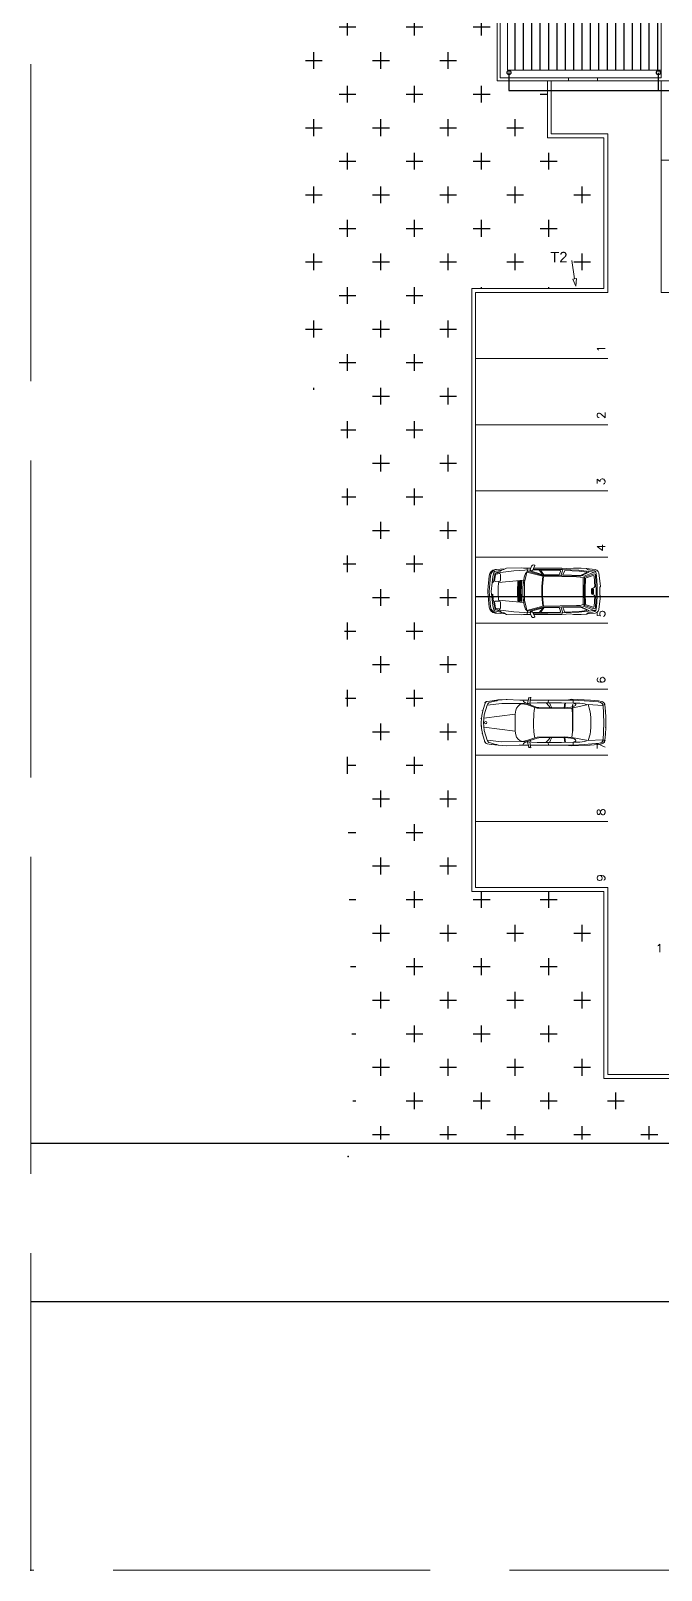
# Model space of a CAD drawing. Header units: millimetres. Extents: x 2259 to 2364, y 714 to 811.
# Drawn here: x 2259.1 to 2283, y 713.8 to 772 of the extents above; entities that cross this region are included whole.
import ezdxf
from ezdxf.lldxf.tags import DXFTag

# ---------------------------------------------------------------- set-up
doc = ezdxf.new("R2010")
doc.units = ezdxf.units.MM
doc.linetypes.add('ACAD_ISO02W100', pattern=[15, 12, -3])
for name, color, linetype in [('bordures T2', 7, 'Continuous'), ('Bâtiment', 250, 'Continuous'), ('EP toiture', 140, 'Continuous'), ('hachure toiture', 7, 'Continuous'), ('marquage', 230, 'Continuous'), ('nomenclature', 250, 'Continuous'), ("pente et fil d'eau", 7, 'Continuous'), ('Route existante', 9, 'Continuous'), ('véhicules', 9, 'Continuous')]:
    doc.layers.add(name, color=color, linetype=linetype)
doc.styles.get("Standard").update_dxf_attribs({"font": 'arial.ttf'})
tags = doc.linetypes.add('EP', pattern='A,1.840098,-0.072791,["EP toiture",Standard,S=0.2,R=0,X=0,Y=-0.104742],-1.631004', length=3.543893).pattern_tags.tags
tags[6] = DXFTag(74, 10)

msp = doc.modelspace()

# ---------------------------------------------------------------- hatches: boundary and pattern name
at = {"layer": 'hachure toiture', "true_color": 0x939598}
h = msp.add_hatch(dxfattribs=at)
h.set_pattern_fill('ANSI31', color=252, scale=0.1, angle=45)
h.paths.add_polyline_path([(2282.959, 778.935), (2277.144, 778.935), (2277.144, 770.527), (2282.959, 770.527)])
h.paths.add_polyline_path([(2322.041, 782.241), (2315.642, 782.241), (2315.642, 781.664), (2315.187, 781.664, -0.046439), (2315.094, 781.664), (2314.641, 781.664), (2314.641, 782.118, -0.045787), (2314.641, 782.209), (2314.641, 782.241), (2283.256, 782.241), (2283.256, 770.527), (2297.749, 770.527), (2302.321, 771.217), (2302.426, 770.527), (2322.041, 770.527)])
h.paths.add_polyline_path([(2292.359, 778.647), (2292.359, 780.045), (2293.765, 780.045), (2293.765, 778.647), (2293.097, 778.647, -0.021971), (2293.035, 778.647)], flags=16)
h.paths.add_polyline_path([(2305.454, 778.842), (2305.454, 779.507, -0.011975), (2305.453, 779.541, -0.011975), (2305.454, 779.574), (2305.454, 780.24), (2306.852, 780.24), (2306.852, 778.842), (2306.186, 778.842, -0.023715), (2306.119, 778.842)], flags=16)
at = {"layer": "pente et fil d'eau", "transparency": 33554687}
h = msp.add_hatch(dxfattribs=at)
h.set_pattern_fill('CROSS', color=3, scale=0.2)
h.paths.add_polyline_path([(2305.419, 801.642), (2268.839, 801.677), (2268.906, 758.432), (2270.796, 758.432), (2271.313, 730.056), (2288.579, 730.056), (2307.101, 730.045), (2307.101, 731.526, 0.421134), (2301.112, 737.363), (2301.112, 732.364), (2280.792, 732.364), (2280.792, 739.441), (2275.782, 739.441), (2275.782, 762.269), (2280.792, 762.269), (2280.792, 767.97), (2278.648, 767.97), (2278.648, 770.129), (2276.747, 770.129), (2276.747, 779.334), (2282.849, 779.334), (2282.849, 794.353), (2314.432, 794.353), (2314.432, 796.503), (2325.649, 796.503), (2325.649, 794.353), (2325.649, 793.853, 0.414204), (2328.517, 790.994), (2333.658, 790.994), (2333.658, 779.879), (2333.658, 779.39), (2333.658, 748.256), (2331.073, 748.256), (2331.073, 733.745), (2316.345, 733.745, 0.413374), (2313.503, 730.895), (2313.503, 730.039), (2318.286, 730.037), (2318.286, 730.206, -0.41238), (2317.926, 730.568, -0.239098), (2318.074, 730.86), (2318.074, 730.861), (2317.845, 731.039), (2317.906, 731.087), (2317.766, 731.28, -0.267419), (2317.418, 731.184), (2317.388, 731.135), (2317.381, 730.846), (2317.306, 730.866), (2317.235, 730.643), (2317.468, 730.618), (2317.473, 730.69), (2317.748, 730.589), (2317.462, 730.54), (2317.468, 730.618), (2317.235, 730.643), (2317.306, 730.866), (2317.235, 730.886), (2317.418, 731.184, -0.341744), (2317.146, 731.534, -1), (2317.871, 731.534, -0.197294), (2317.766, 731.28), (2317.906, 731.087), (2317.964, 731.132), (2318.074, 730.86, -0.446431), (2318.602, 730.749), (2318.608, 730.751), (2318.811, 730.954), (2318.849, 730.888), (2319.778, 731.412), (2319.117, 731.412), (2319.117, 733.421), (2320.422, 733.421), (2320.422, 731.412), (2319.778, 731.412), (2318.849, 730.888), (2318.888, 730.818), (2318.602, 730.749, -0.131576), (2318.65, 730.568, -0.414351), (2318.288, 730.206), (2332.805, 730.03), (2349.443, 798.607), (2305.327, 798.573)])
h.paths.add_polyline_path([(2326.612, 792.716), (2326.827, 792.907), (2326.895, 792.78)], flags=16)
h.paths.add_polyline_path([(2279.756, 762.642), (2279.723, 762.355), (2279.614, 762.621)], flags=16)
h.paths.add_polyline_path([(2278.504, 763.031), (2279.512, 763.031), (2279.512, 763.855), (2278.504, 763.855)], flags=24)
h.paths.add_polyline_path([(2327.362, 792.972), (2328.369, 792.972), (2328.369, 793.796), (2327.362, 793.796)], flags=24)
h.paths.add_polyline_path([(2314.912, 730.285), (2317.224, 730.285), (2317.224, 731.11), (2314.912, 731.11)], flags=24)
h.paths.add_polyline_path([(2320.841, 731.62), (2324.333, 731.62), (2324.333, 733.111), (2320.841, 733.111)], flags=24)

# ---------------------------------------------------------------- linework, layer by layer
at = {"linetype": 'ACAD_ISO02W100', "lineweight": 5}
msp.add_lwpolyline([(2259.088, 810.944), (2364.208, 810.944), (2364.208, 713.76), (2259.088, 713.76)], close=True, dxfattribs=at)
for p in [(2271.101, 729.42, 287.54), (2259.088, 713.76, 287.56)]:
    msp.add_point(p)
at = {"layer": 'bordures T2', "lineweight": 5}
for points in [[(2278.648, 770.129), (2278.648, 767.97), (2280.792, 767.97), (2280.792, 762.269)], [(2278.798, 770.129), (2278.798, 768.12), (2280.942, 768.12), (2280.942, 762.119)], [(2280.792, 739.441), (2275.782, 739.441), (2275.782, 762.269), (2280.792, 762.269)], [(2280.942, 739.591), (2275.932, 739.591), (2275.932, 762.119), (2280.942, 762.119)], [(2280.792, 739.441), (2280.792, 732.364), (2301.112, 732.364), (2301.112, 737.364)], [(2280.942, 739.591), (2280.942, 732.514), (2300.962, 732.514), (2300.962, 737.514)]]:
    msp.add_lwpolyline(points, dxfattribs=at)
at = {"layer": 'Bâtiment', "lineweight": 5}
for points in [[(2282.849, 770.129), (2276.747, 770.129), (2276.747, 779.334), (2282.849, 779.334), (2282.849, 794.353), (2314.786, 794.353), (2314.786, 794.242), (2282.959, 794.242), (2282.959, 794.064), (2282.959, 770.417), (2282.942, 770.417), (2282.959, 770.417), (2282.959, 770.239)], [(2297.79, 770.129), (2282.959, 770.129)]]:
    msp.add_lwpolyline(points, dxfattribs=at)
at = {"layer": 'Bâtiment', "lineweight": 20}
for points in [[(2279.442, 770.239), (2279.442, 770.129), (2276.747, 770.129), (2276.747, 779.334)], [(2282.959, 770.239), (2282.942, 770.239), (2276.857, 770.239), (2276.857, 779.223), (2282.942, 779.223), (2282.959, 779.223), (2276.857, 779.223)], [(2277.144, 776.054), (2277.144, 770.527), (2277.144, 778.935), (2282.959, 778.935)], [(2277.144, 770.527), (2282.959, 770.527)], [(2280.544, 770.239), (2280.544, 770.129), (2282.959, 770.129)], [(2278.281, 770.129), (2276.747, 770.129), (2279.442, 770.129)]]:
    msp.add_lwpolyline(points, dxfattribs=at)
at = {"layer": 'EP toiture', "linetype": 'EP'}
for p, q in [((2277.195, 770.434), (2277.195, 769.755)), ((2282.849, 770.432), (2282.849, 769.753))]:
    msp.add_line(p, q, dxfattribs=at)
at = {"layer": 'EP toiture'}
for p, q in [((2277.195, 769.755), (2282.849, 769.753)), ((2282.849, 769.753), (2290.377, 769.751))]:
    msp.add_line(p, q, dxfattribs=at)
at = {"layer": 'EP toiture', "linetype": 'EP'}
for centre in [(2277.195, 770.434), (2282.849, 770.432)]:
    msp.add_circle(centre, 0.0727, dxfattribs=at)
at = {"layer": 'marquage', "lineweight": 5}
for points in [[(2295.478, 767.12), (2295.478, 762.119), (2282.959, 762.119), (2282.959, 770.129)], [(2282.959, 767.12), (2295.478, 767.12)], [(2280.586, 759.933), (2280.577, 759.958), (2280.535, 760), (2280.831, 760)], [(2275.932, 759.611), (2280.934, 759.611)], [(2280.603, 757.381), (2280.586, 757.381), (2280.56, 757.398), (2280.544, 757.407), (2280.535, 757.441), (2280.535, 757.492), (2280.544, 757.525), (2280.56, 757.534), (2280.586, 757.551), (2280.619, 757.551), (2280.645, 757.534), (2280.687, 757.509), (2280.831, 757.364), (2280.831, 757.568)], [(2275.932, 757.11), (2280.934, 757.11)], [(2280.535, 754.89), (2280.535, 755.051), (2280.645, 754.966), (2280.645, 755.008), (2280.662, 755.034), (2280.68, 755.051), (2280.722, 755.059), (2280.747, 755.059), (2280.789, 755.051), (2280.814, 755.017), (2280.831, 754.974), (2280.831, 754.932), (2280.814, 754.89), (2280.807, 754.881), (2280.772, 754.864)], [(2275.932, 754.61), (2280.934, 754.61)], [(2280.831, 752.499), (2280.535, 752.499), (2280.73, 752.355), (2280.73, 752.567)], [(2275.932, 752.101), (2280.934, 752.101)], [(2280.535, 750.033), (2280.535, 749.889), (2280.662, 749.872), (2280.645, 749.889), (2280.637, 749.931), (2280.637, 749.974), (2280.645, 750.016), (2280.68, 750.041), (2280.722, 750.058), (2280.747, 750.058), (2280.789, 750.041), (2280.814, 750.016), (2280.831, 749.974), (2280.831, 749.931), (2280.814, 749.889), (2280.807, 749.872), (2280.772, 749.855)], [(2275.932, 749.601), (2280.942, 749.601)], [(2280.577, 747.533), (2280.544, 747.516), (2280.535, 747.473), (2280.535, 747.448), (2280.544, 747.406), (2280.586, 747.38), (2280.662, 747.363), (2280.73, 747.363), (2280.789, 747.38), (2280.814, 747.406), (2280.831, 747.448), (2280.831, 747.465), (2280.814, 747.507), (2280.789, 747.533), (2280.747, 747.55), (2280.73, 747.55), (2280.687, 747.533), (2280.662, 747.507), (2280.645, 747.465), (2280.645, 747.448), (2280.662, 747.406), (2280.687, 747.38), (2280.73, 747.363)], [(2275.932, 747.1), (2280.942, 747.1)], [(2275.932, 744.6), (2280.942, 744.6)], [(2275.932, 742.091), (2280.942, 742.091)], [(2280.637, 740.049), (2280.68, 740.032), (2280.704, 740.006), (2280.722, 739.964), (2280.722, 739.947), (2280.704, 739.904), (2280.68, 739.879), (2280.637, 739.862), (2280.619, 739.862), (2280.577, 739.879), (2280.544, 739.904), (2280.535, 739.947), (2280.535, 739.964), (2280.544, 740.006), (2280.577, 740.032), (2280.637, 740.049), (2280.704, 740.049), (2280.772, 740.032), (2280.814, 740.006), (2280.831, 739.964), (2280.831, 739.93), (2280.814, 739.887), (2280.789, 739.879)], [(2282.832, 737.387), (2282.858, 737.404), (2282.9, 737.447), (2282.9, 737.15)]]:
    msp.add_lwpolyline(points, dxfattribs=at)
msp.add_lwpolyline([(2280.535, 742.422), (2280.544, 742.379), (2280.577, 742.362), (2280.603, 742.362), (2280.637, 742.379), (2280.645, 742.405), (2280.662, 742.464), (2280.68, 742.507), (2280.704, 742.532), (2280.73, 742.549), (2280.772, 742.549), (2280.807, 742.532), (2280.814, 742.523), (2280.831, 742.481), (2280.831, 742.422), (2280.814, 742.379), (2280.807, 742.362), (2280.772, 742.345), (2280.73, 742.345), (2280.704, 742.362), (2280.68, 742.388), (2280.662, 742.439), (2280.645, 742.49), (2280.637, 742.523), (2280.603, 742.532), (2280.577, 742.532), (2280.544, 742.523), (2280.535, 742.481)], close=True, dxfattribs=at)
at = {"layer": 'nomenclature', "lineweight": 5}
msp.add_lwpolyline([(2279.681, 762.631), (2279.576, 763.327)], dxfattribs=at)
msp.add_lwpolyline([(2279.614, 762.621), (2279.723, 762.355), (2279.756, 762.642)], close=True, dxfattribs=at)
at = {"layer": "pente et fil d'eau"}
msp.add_line((2286.442, 750.601), (2275.932, 750.601), dxfattribs=at)
at = {"layer": 'Route existante'}
for p, q in [((2332.935, 729.91), (2259.088, 729.91)), ((2307.251, 723.91), (2259.088, 723.91))]:
    msp.add_line(p, q, dxfattribs=at)
at = {"layer": 'véhicules', "lineweight": 5}
for points in [[(2278.018, 749.931), (2277.738, 749.931), (2277.67, 749.914), (2277.102, 749.931), (2277.052, 749.948), (2276.67, 749.982), (2276.585, 750.007), (2276.517, 750.058), (2276.467, 750.126), (2276.441, 750.211), (2276.39, 750.77), (2276.39, 750.804), (2276.39, 750.847), (2276.441, 751.397), (2276.467, 751.482), (2276.517, 751.559), (2276.585, 751.609), (2276.67, 751.626), (2277.052, 751.66), (2277.102, 751.677), (2277.67, 751.694), (2277.738, 751.677), (2278.018, 751.677)], [(2276.721, 751.626), (2276.636, 751.601), (2276.568, 751.55), (2276.517, 751.482), (2276.492, 751.397), (2276.441, 750.804), (2276.492, 750.219), (2276.517, 750.135), (2276.568, 750.067), (2276.636, 750.016), (2276.721, 749.991)], [(2276.552, 751.126), (2276.585, 751.347), (2276.62, 751.516), (2276.644, 751.55), (2276.907, 751.609)], [(2278.103, 751.618), (2278.34, 751.609), (2278.458, 751.457), (2278.467, 751.448), (2278.458, 751.44), (2278.45, 751.44), (2277.992, 751.576), (2277.992, 751.618), (2277.374, 751.584), (2276.67, 751.491), (2276.857, 751.567), (2276.907, 751.609), (2277.001, 751.626), (2277.102, 751.677)], [(2280.222, 751.55), (2280.222, 751.525), (2279.9, 751.381), (2278.493, 751.406), (2277.899, 751.567), (2277.874, 751.533)], [(2277.899, 751.567), (2277.882, 751.677)], [(2278.119, 751.635), (2278.662, 751.635), (2279.212, 751.626), (2279.84, 751.601), (2280.425, 751.533), (2280.043, 751.381), (2279.959, 751.406)], [(2279.153, 751.397), (2279.221, 751.584), (2279.196, 751.677), (2278.136, 751.686)], [(2279.196, 751.677), (2279.518, 751.66), (2279.637, 751.686), (2279.925, 751.686), (2280.128, 751.669), (2280.196, 751.618), (2280.357, 751.592), (2280.45, 751.576), (2280.485, 751.542), (2280.425, 751.533)], [(2279.196, 749.931), (2279.518, 749.948), (2279.637, 749.931), (2279.925, 749.931), (2280.128, 749.94), (2280.196, 749.991), (2280.357, 750.016), (2280.45, 750.041), (2280.485, 750.075), (2280.509, 750.219), (2280.535, 750.609), (2280.535, 750.804), (2280.535, 751.008), (2280.509, 751.397), (2280.485, 751.542)], [(2280.128, 749.94), (2280.23, 749.965), (2280.459, 749.982), (2280.527, 750.007), (2280.577, 750.05), (2280.594, 750.118), (2280.654, 750.635), (2280.637, 750.652), (2280.637, 750.804), (2280.637, 750.957), (2280.654, 750.982), (2280.594, 751.499), (2280.577, 751.559), (2280.527, 751.609), (2280.459, 751.626), (2280.23, 751.652), (2280.128, 751.669)], [(2276.552, 750.491), (2276.517, 750.804), (2276.552, 751.126), (2276.611, 751.16), (2276.67, 751.491)], [(2276.806, 751.186), (2276.789, 750.991), (2276.78, 750.804), (2276.789, 750.618), (2276.806, 750.431)], [(2277.738, 751.228), (2276.797, 751.143)], [(2276.831, 751.474), (2276.839, 751.516)], [(2277.56, 751.186), (2277.551, 750.804), (2277.56, 750.431)], [(2277.586, 751.186), (2277.577, 750.804), (2277.586, 750.423)], [(2277.611, 751.194), (2277.611, 750.804), (2277.611, 750.423)], [(2277.645, 751.194), (2277.636, 750.804), (2277.645, 750.414)], [(2277.865, 751.525), (2277.814, 751.304), (2277.788, 751.16), (2277.781, 750.991), (2277.781, 750.626), (2277.788, 750.457), (2277.814, 750.313), (2277.865, 750.092)], [(2280.001, 751.313), (2279.891, 751.338), (2279.755, 751.347), (2278.5, 751.364), (2278.467, 750.991), (2278.467, 750.618), (2278.5, 750.245), (2279.755, 750.262), (2279.891, 750.27), (2280.001, 750.304)], [(2280.06, 751.338), (2280.052, 751.313), (2280.043, 750.804), (2280.052, 750.304), (2280.06, 750.27)], [(2280.077, 751.101), (2280.077, 750.804), (2280.077, 750.516)], [(2280.086, 750.516), (2280.086, 750.457), (2280.086, 750.321), (2280.095, 750.304), (2280.111, 750.296), (2280.382, 750.211), (2280.408, 750.211), (2280.425, 750.236), (2280.442, 750.626), (2280.417, 750.66), (2280.349, 750.703), (2280.323, 750.736), (2280.323, 750.881), (2280.349, 750.914), (2280.417, 750.948), (2280.442, 750.991), (2280.425, 751.372), (2280.408, 751.397), (2280.382, 751.406), (2280.111, 751.313), (2280.095, 751.304), (2280.086, 751.287), (2280.086, 751.16), (2280.086, 751.101)], [(2276.907, 750.007), (2276.644, 750.067), (2276.62, 750.101), (2276.585, 750.262), (2276.552, 750.491), (2276.611, 750.457), (2276.67, 750.118), (2276.857, 750.05), (2276.907, 750.007), (2277.001, 749.991), (2277.102, 749.931)], [(2277.738, 750.381), (2276.797, 750.474)], [(2278.103, 749.999), (2278.34, 750.007), (2278.458, 750.152), (2278.467, 750.16), (2278.458, 750.169), (2278.45, 750.169), (2277.992, 750.041), (2277.992, 749.991), (2277.374, 750.024), (2276.67, 750.118)], [(2276.831, 750.143), (2276.839, 750.101)], [(2277.874, 750.075), (2277.899, 750.05), (2278.493, 750.211), (2279.9, 750.228), (2280.222, 750.084), (2280.222, 750.058)], [(2277.899, 750.05), (2277.882, 749.931)], [(2279.959, 750.202), (2280.043, 750.228), (2280.425, 750.075), (2279.84, 750.016), (2279.212, 749.991), (2278.662, 749.974), (2278.119, 749.974)], [(2279.153, 750.219), (2279.221, 750.024), (2279.196, 749.931), (2278.136, 749.931)], [(2280.425, 750.075), (2280.485, 750.075)], [(2277.924, 746.685), (2277.602, 746.685), (2277.111, 746.71), (2276.933, 746.702), (2276.78, 746.693), (2276.653, 746.677), (2276.365, 746.634), (2276.322, 746.609), (2276.289, 746.566), (2276.212, 746.338), (2276.162, 746.1), (2276.145, 745.854), (2276.153, 745.609), (2276.204, 745.363), (2276.28, 745.126), (2276.289, 745.1), (2276.322, 745.058), (2276.365, 745.032), (2276.526, 745.007), (2276.653, 744.99), (2276.933, 744.964), (2277.111, 744.956), (2277.602, 744.981), (2277.924, 744.981)], [(2276.365, 746.499), (2276.255, 746.126), (2276.23, 745.837), (2276.255, 745.541), (2276.365, 745.168), (2276.399, 745.117), (2276.433, 745.083), (2276.492, 745.066), (2276.644, 745.024), (2276.738, 745.007), (2276.78, 744.981)], [(2280.128, 746.524), (2280.06, 746.549), (2279.882, 746.566), (2279.628, 746.575), (2279.188, 746.583), (2278.263, 746.583), (2277.696, 746.558), (2276.924, 746.558), (2276.365, 746.499), (2276.399, 746.549), (2276.433, 746.583), (2276.492, 746.609), (2276.662, 746.643), (2276.738, 746.66), (2276.78, 746.693)], [(2280.722, 746.558), (2280.662, 746.592), (2280.569, 746.626), (2280.238, 746.651), (2279.62, 746.685), (2279.628, 746.575), (2279.696, 746.549), (2279.721, 746.524), (2279.713, 746.482), (2279.662, 746.456), (2279.535, 746.422), (2279.315, 746.397), (2278.331, 746.405), (2278.263, 746.414), (2277.831, 746.566), (2277.746, 746.634), (2277.713, 746.693)], [(2280.713, 746.566), (2280.755, 746.507), (2280.789, 745.829), (2280.755, 745.159), (2280.713, 745.1), (2280.662, 745.075), (2280.569, 745.049), (2280.485, 745.041), (2280.043, 745.007), (2279.62, 744.981), (2279.628, 745.092), (2279.696, 745.117), (2279.721, 745.142), (2279.713, 745.185), (2279.662, 745.219), (2279.535, 745.244), (2279.315, 745.278), (2278.331, 745.261), (2278.263, 745.253), (2277.831, 745.109), (2277.746, 745.041), (2277.713, 744.981)], [(2278.018, 746.499), (2277.983, 746.566), (2278.018, 746.787), (2277.967, 746.778), (2277.941, 746.761), (2277.899, 746.566)], [(2279.62, 746.685), (2278.001, 746.685)], [(2278.178, 746.405), (2278.263, 746.38), (2279.315, 746.371), (2279.569, 746.388)], [(2278.603, 746.583), (2278.704, 746.473), (2278.755, 746.405)], [(2278.704, 746.693), (2278.671, 746.583)], [(2278.815, 746.397), (2278.772, 746.499), (2278.73, 746.583)], [(2279.315, 746.583), (2279.289, 746.397)], [(2279.306, 746.397), (2279.34, 746.583)], [(2280.823, 745.168), (2280.849, 745.405), (2280.866, 745.651), (2280.866, 746.024), (2280.849, 746.27), (2280.823, 746.507), (2280.807, 746.558), (2280.764, 746.609), (2280.713, 746.634), (2280.577, 746.66), (2280.264, 746.685), (2279.578, 746.719), (2279.45, 746.693)], [(2280.739, 745.185), (2280.187, 745.159), (2279.569, 745.278), (2279.602, 745.49), (2279.611, 745.659), (2279.611, 746.007), (2279.602, 746.177), (2279.569, 746.388), (2280.187, 746.516), (2280.739, 746.482)], [(2280.187, 746.516), (2280.255, 746.295), (2280.281, 746.168), (2280.297, 746.007), (2280.297, 745.668), (2280.281, 745.498), (2280.264, 745.397), (2280.187, 745.159)], [(2276.145, 745.837), (2276.145, 745.846)], [(2276.238, 746.007), (2277.433, 746.16)], [(2277.433, 745.515), (2276.238, 745.668)], [(2276.365, 745.168), (2276.924, 745.109), (2277.696, 745.117), (2277.831, 745.109), (2278.263, 745.083), (2279.188, 745.083), (2279.628, 745.092), (2279.882, 745.1), (2280.06, 745.117), (2280.128, 745.151)], [(2278.018, 745.168), (2277.983, 745.1), (2278.018, 744.88), (2277.967, 744.897), (2277.941, 744.914), (2277.899, 745.1)], [(2279.569, 745.278), (2279.315, 745.295), (2278.263, 745.287), (2278.178, 745.261)], [(2278.594, 745.083), (2278.704, 745.193), (2278.755, 745.27)], [(2278.815, 745.27), (2278.772, 745.168), (2278.73, 745.083)], [(2279.315, 745.083), (2279.289, 745.27)], [(2279.315, 745.278), (2279.34, 745.083)], [(2279.45, 744.973), (2279.578, 744.956), (2280.264, 744.981), (2280.577, 745.007), (2280.704, 745.032), (2280.764, 745.058), (2280.807, 745.1), (2280.823, 745.159)], [(2279.62, 744.981), (2278.001, 744.981)], [(2278.704, 744.981), (2278.671, 745.083)], [(2280.535, 744.854), (2280.535, 745.049), (2280.831, 744.905)]]:
    msp.add_lwpolyline(points, dxfattribs=at)
for points in [[(2277.823, 751.474), (2277.772, 751.338), (2277.738, 751.143), (2277.722, 750.957), (2277.722, 750.66), (2277.738, 750.465), (2277.772, 750.279), (2277.823, 750.135), (2277.874, 750.075), (2278.476, 750.245), (2278.433, 750.618), (2278.433, 750.991), (2278.476, 751.372), (2277.874, 751.533)], [(2278.171, 751.779), (2278.136, 751.804), (2278.086, 751.796), (2278.051, 751.762), (2277.992, 751.618), (2278.077, 751.55)], [(2279.111, 751.601), (2279.145, 751.584), (2279.145, 751.55), (2279.094, 751.423), (2278.509, 751.431), (2278.391, 751.609)], [(2280.137, 751.533), (2279.857, 751.567), (2279.306, 751.592), (2279.238, 751.423), (2279.9, 751.406), (2280.137, 751.516), (2280.145, 751.525), (2280.145, 751.533)], [(2276.874, 751.211), (2276.874, 751.44), (2276.857, 751.465), (2276.839, 751.474), (2276.712, 751.457), (2276.695, 751.448), (2276.687, 751.431), (2276.644, 751.211), (2276.653, 751.186), (2276.67, 751.177), (2276.839, 751.186), (2276.865, 751.194)], [(2277.679, 751.194), (2277.527, 751.186), (2277.518, 750.804), (2277.527, 750.431), (2277.679, 750.414), (2277.661, 750.804)], [(2280.467, 751.44), (2280.417, 751.465), (2280.06, 751.338), (2280.001, 751.313), (2280.001, 750.804), (2280.001, 750.304), (2280.06, 750.27), (2280.417, 750.143), (2280.467, 750.169), (2280.492, 750.804)], [(2276.56, 750.516), (2276.543, 750.669), (2276.577, 750.694), (2276.594, 750.508)], [(2276.644, 750.397), (2276.687, 750.177), (2276.695, 750.16), (2276.712, 750.152), (2276.839, 750.143), (2276.857, 750.143), (2276.874, 750.169), (2276.874, 750.397), (2276.865, 750.423), (2276.839, 750.431), (2276.67, 750.431), (2276.653, 750.423)], [(2280.4, 750.897), (2280.357, 750.881), (2280.357, 750.736), (2280.4, 750.711)], [(2278.171, 749.838), (2278.136, 749.813), (2278.086, 749.813), (2278.051, 749.847), (2277.992, 749.991), (2278.077, 750.058)], [(2279.145, 750.058), (2279.145, 750.024), (2279.111, 750.007), (2278.391, 749.999), (2278.509, 750.177), (2279.094, 750.194)], [(2280.137, 750.101), (2280.145, 750.092), (2280.145, 750.084), (2280.137, 750.075), (2279.857, 750.041), (2279.306, 750.016), (2279.238, 750.194), (2279.9, 750.202)], [(2277.459, 746.304), (2277.484, 746.388), (2277.543, 746.456), (2277.611, 746.516), (2277.696, 746.549), (2277.865, 746.516), (2278.178, 746.405), (2278.154, 746.295), (2278.136, 746.168), (2278.128, 745.829), (2278.128, 745.702), (2278.136, 745.498), (2278.154, 745.38), (2278.178, 745.261), (2277.865, 745.159), (2277.696, 745.126), (2277.611, 745.159), (2277.543, 745.21), (2277.484, 745.287), (2277.459, 745.371), (2277.433, 745.515), (2277.424, 745.837), (2277.433, 746.16)], [(2276.272, 745.837), (2276.28, 745.804), (2276.314, 745.787), (2276.348, 745.804), (2276.357, 745.837), (2276.348, 745.863), (2276.314, 745.88), (2276.28, 745.863)]]:
    msp.add_lwpolyline(points, close=True, dxfattribs=at)
at = {"layer": 'véhicules', "lineweight": 25}
for points in [[(2276.195, 746.287), (2276.195, 746.295)], [(2276.289, 746.566), (2276.289, 746.575)], [(2276.298, 746.583), (2276.298, 746.592)], [(2276.306, 746.6), (2276.306, 746.609)], [(2276.322, 746.609), (2276.322, 746.617)], [(2276.34, 746.626), (2276.34, 746.634)], [(2276.348, 746.634), (2276.348, 746.643)], [(2276.365, 746.634), (2276.365, 746.643)], [(2276.653, 746.677), (2276.653, 746.685)], [(2276.78, 746.693), (2276.78, 746.702)], [(2276.933, 746.702), (2276.933, 746.71)], [(2277.111, 746.71), (2277.111, 746.719)], [(2277.602, 746.685), (2277.602, 746.693)], [(2277.924, 746.685), (2277.924, 746.693)], [(2277.941, 746.761), (2277.941, 746.77)], [(2277.95, 746.77), (2277.95, 746.778)], [(2277.959, 746.778), (2277.959, 746.787)], [(2277.967, 746.778), (2277.967, 746.787)], [(2278.001, 746.685), (2278.001, 746.693)], [(2278.018, 746.787), (2278.018, 746.795)], [(2279.425, 746.685), (2279.425, 746.693)], [(2279.578, 746.719), (2279.578, 746.727)], [(2280.264, 746.685), (2280.264, 746.693)], [(2280.577, 746.66), (2280.577, 746.668)], [(2280.713, 746.634), (2280.713, 746.643)], [(2280.739, 746.626), (2280.739, 746.634)], [(2280.755, 746.609), (2280.755, 746.617)], [(2280.781, 746.592), (2280.781, 746.6)], [(2280.798, 746.575), (2280.798, 746.583)], [(2280.807, 746.558), (2280.807, 746.566)], [(2280.823, 746.532), (2280.823, 746.541)], [(2280.823, 746.507), (2280.823, 746.516)], [(2276.145, 745.998), (2276.145, 746.007)], [(2276.145, 745.702), (2276.145, 745.71)], [(2280.849, 746.27), (2280.849, 746.278)], [(2280.866, 746.024), (2280.866, 746.032)], [(2280.866, 745.837), (2280.866, 745.846)], [(2276.187, 745.414), (2276.187, 745.422)], [(2276.28, 745.126), (2276.28, 745.134)], [(2280.814, 745.134), (2280.814, 745.142)], [(2280.823, 745.168), (2280.823, 745.159), (2280.823, 745.168), (2280.823, 745.176)], [(2280.849, 745.405), (2280.849, 745.414)], [(2280.866, 745.651), (2280.866, 745.659)], [(2276.289, 745.1), (2276.289, 745.109)], [(2276.298, 745.083), (2276.298, 745.092)], [(2276.306, 745.066), (2276.306, 745.075)], [(2276.322, 745.058), (2276.322, 745.066)], [(2276.34, 745.049), (2276.34, 745.058)], [(2276.348, 745.041), (2276.348, 745.049)], [(2276.365, 745.032), (2276.365, 745.041)], [(2276.526, 745.007), (2276.526, 745.015)], [(2276.653, 744.99), (2276.653, 744.998)], [(2276.933, 744.964), (2276.933, 744.973)], [(2277.111, 744.956), (2277.111, 744.964)], [(2277.602, 744.981), (2277.602, 744.99)], [(2277.924, 744.981), (2277.924, 744.99)], [(2277.941, 744.905), (2277.941, 744.914), (2277.941, 744.922)], [(2277.95, 744.897), (2277.95, 744.905), (2277.95, 744.914)], [(2277.959, 744.897), (2277.959, 744.905)], [(2277.967, 744.897), (2277.967, 744.905)], [(2278.001, 744.981), (2278.001, 744.99)], [(2278.018, 744.88), (2278.018, 744.888)], [(2279.425, 744.981), (2279.425, 744.99)], [(2279.578, 744.956), (2279.578, 744.964)], [(2280.264, 744.981), (2280.264, 744.99)], [(2280.577, 745.007), (2280.577, 745.015)], [(2280.704, 745.032), (2280.704, 745.041)], [(2280.73, 745.041), (2280.73, 745.049)], [(2280.755, 745.058), (2280.755, 745.066)], [(2280.772, 745.075), (2280.772, 745.083)], [(2280.789, 745.092), (2280.789, 745.1)], [(2280.807, 745.109), (2280.807, 745.117)]]:
    msp.add_lwpolyline(points, dxfattribs=at)
at = {"layer": 'véhicules', "color": 140, "lineweight": 25, "true_color": 0x00bfff}
msp.add_lwpolyline([(2279.602, 746.516), (2279.602, 745.515)], dxfattribs=at)

# ---------------------------------------------------------------- texts
at = {"layer": 'nomenclature', "insert": (2278.604, 763.651), "char_height": 0.4, "attachment_point": 1}
msp.add_mtext_dynamic_manual_height_columns(' T2', width=1.09177, gutter_width=12.5, heights=[0], dxfattribs=at)

doc.saveas('drawing.dxf')
